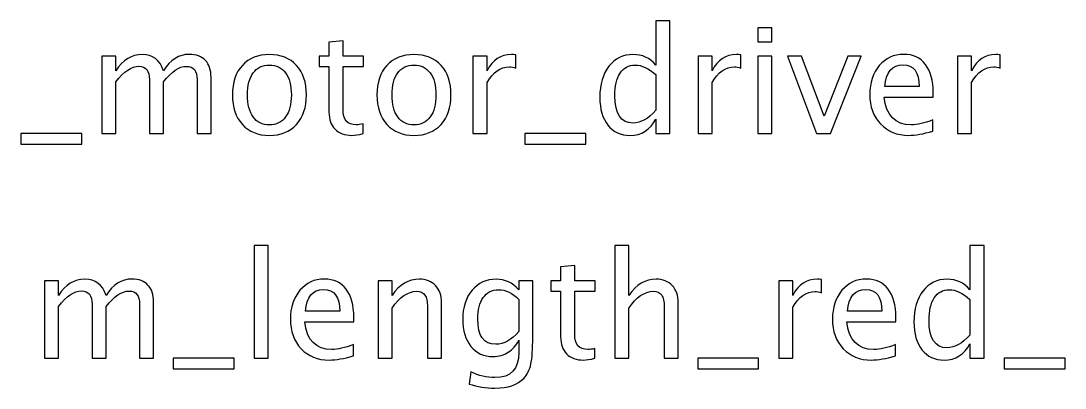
# Model space of a CAD drawing. Header units: centimetres. Extents: x -32.9 to 32.9, y -27.7 to 43.3.
# Drawn here: x 3.98 to 13.04, y 4.93 to 8.12 of the extents above; entities that cross this region are included whole.
import ezdxf

# ---------------------------------------------------------------- set-up
doc = ezdxf.new("R2010")
doc.units = ezdxf.units.CM
doc.header["$MEASUREMENT"] = 0
doc.layers.add('Layer 1', color=7, linetype='Continuous')

msp = doc.modelspace()

# ---------------------------------------------------------------- linework, layer by layer
at = {"layer": 'Layer 1'}
for points, knots in [([(9.48784, 7.13995), (9.48784, 7.13995), (9.48784, 7.26632), (9.48784, 7.26632), (9.48784, 7.26632), (9.4381, 7.17191), (9.36317, 7.12471), (9.26305, 7.12471), (9.26305, 7.12471), (9.18177, 7.12471), (9.11785, 7.15413), (9.07128, 7.21319), (9.07128, 7.21319), (9.02471, 7.27224), (9.00143, 7.35289), (9.00143, 7.45512), (9.00143, 7.45512), (9.00143, 7.56688), (9.02789, 7.65684), (9.08059, 7.725), (9.08059, 7.725), (9.13351, 7.79294), (9.20294, 7.82702), (9.28909, 7.82702), (9.28909, 7.82702), (9.36888, 7.82702), (9.43535, 7.79654), (9.48784, 7.73537), (9.48784, 7.73537), (9.48784, 7.73537), (9.48784, 8.11912), (9.48784, 8.11912), (9.48784, 8.11912), (9.48784, 8.11912), (9.60976, 8.11912), (9.60976, 8.11912), (9.60976, 8.11912), (9.60976, 8.11912), (9.60976, 7.13995), (9.60976, 7.13995), (9.60976, 7.13995), (9.60976, 7.13995), (9.48784, 7.13995), (9.48784, 7.13995)], [0, 0, 0, 0, 0.0833333, 0.0833333, 0.0833333, 0.0833333, 0.1666667, 0.1666667, 0.1666667, 0.1666667, 0.25, 0.25, 0.25, 0.25, 0.3333333, 0.3333333, 0.3333333, 0.3333333, 0.4166667, 0.4166667, 0.4166667, 0.4166667, 0.5, 0.5, 0.5, 0.5, 0.5833333, 0.5833333, 0.5833333, 0.5833333, 0.6666667, 0.6666667, 0.6666667, 0.6666667, 0.75, 0.75, 0.75, 0.75, 0.8333333, 0.8333333, 0.8333333, 0.8333333, 1, 1, 1, 1]), ([(10.37366, 7.93624), (10.37366, 7.93624), (10.37366, 8.05816), (10.37366, 8.05816), (10.37366, 8.05816), (10.37366, 8.05816), (10.49558, 8.05816), (10.49558, 8.05816), (10.49558, 8.05816), (10.49558, 8.05816), (10.49558, 7.93624), (10.49558, 7.93624), (10.49558, 7.93624), (10.49558, 7.93624), (10.37366, 7.93624), (10.37366, 7.93624)], [0, 0, 0, 0, 0.2, 0.2, 0.2, 0.2, 0.4, 0.4, 0.4, 0.4, 0.6, 0.6, 0.6, 0.6, 1, 1, 1, 1]), ([(6.94594, 7.14016), (6.90826, 7.12979), (6.87546, 7.12471), (6.84773, 7.12471), (6.84773, 7.12471), (6.7855, 7.12471), (6.73703, 7.14249), (6.70231, 7.17805), (6.70231, 7.17805), (6.66739, 7.21361), (6.65003, 7.26293), (6.65003, 7.32622), (6.65003, 7.32622), (6.65003, 7.32622), (6.65003, 7.72161), (6.65003, 7.72161), (6.65003, 7.72161), (6.65003, 7.72161), (6.56579, 7.72161), (6.56579, 7.72161), (6.56579, 7.72161), (6.56579, 7.72161), (6.56579, 7.81305), (6.56579, 7.81305), (6.56579, 7.81305), (6.56579, 7.81305), (6.65003, 7.81305), (6.65003, 7.81305), (6.65003, 7.81305), (6.65003, 7.81305), (6.65003, 7.93476), (6.65003, 7.93476), (6.65003, 7.93476), (6.65003, 7.93476), (6.77195, 7.9464), (6.77195, 7.9464), (6.77195, 7.9464), (6.77195, 7.9464), (6.77195, 7.81305), (6.77195, 7.81305), (6.77195, 7.81305), (6.77195, 7.81305), (6.94848, 7.81305), (6.94848, 7.81305), (6.94848, 7.81305), (6.94848, 7.81305), (6.94848, 7.72161), (6.94848, 7.72161), (6.94848, 7.72161), (6.94848, 7.72161), (6.77195, 7.72161), (6.77195, 7.72161), (6.77195, 7.72161), (6.77195, 7.72161), (6.77195, 7.34823), (6.77195, 7.34823), (6.77195, 7.34823), (6.77195, 7.26018), (6.81026, 7.21615), (6.88667, 7.21615), (6.88667, 7.21615), (6.90297, 7.21615), (6.92266, 7.2189), (6.94594, 7.22419), (6.94594, 7.22419), (6.94594, 7.22419), (6.94594, 7.14016), (6.94594, 7.14016)], [0, 0, 0, 0, 0.0555556, 0.0555556, 0.0555556, 0.0555556, 0.1111111, 0.1111111, 0.1111111, 0.1111111, 0.1666667, 0.1666667, 0.1666667, 0.1666667, 0.2222222, 0.2222222, 0.2222222, 0.2222222, 0.2777778, 0.2777778, 0.2777778, 0.2777778, 0.3333333, 0.3333333, 0.3333333, 0.3333333, 0.3888889, 0.3888889, 0.3888889, 0.3888889, 0.4444444, 0.4444444, 0.4444444, 0.4444444, 0.5, 0.5, 0.5, 0.5, 0.5555556, 0.5555556, 0.5555556, 0.5555556, 0.6111111, 0.6111111, 0.6111111, 0.6111111, 0.6666667, 0.6666667, 0.6666667, 0.6666667, 0.7222222, 0.7222222, 0.7222222, 0.7222222, 0.7777778, 0.7777778, 0.7777778, 0.7777778, 0.8333333, 0.8333333, 0.8333333, 0.8333333, 0.8888889, 0.8888889, 0.8888889, 0.8888889, 1, 1, 1, 1]), ([(4.67899, 7.13995), (4.67899, 7.13995), (4.67899, 7.81305), (4.67899, 7.81305), (4.67899, 7.81305), (4.67899, 7.81305), (4.80091, 7.81305), (4.80091, 7.81305), (4.80091, 7.81305), (4.80091, 7.81305), (4.80091, 7.68584), (4.80091, 7.68584), (4.80091, 7.68584), (4.86039, 7.78003), (4.93659, 7.82702), (5.02993, 7.82702), (5.02993, 7.82702), (5.11989, 7.82702), (5.18106, 7.78003), (5.21366, 7.68584), (5.21366, 7.68584), (5.27145, 7.78088), (5.3468, 7.82829), (5.4393, 7.82829), (5.4393, 7.82829), (5.49835, 7.82829), (5.54428, 7.81093), (5.57709, 7.77601), (5.57709, 7.77601), (5.6099, 7.74108), (5.62641, 7.69219), (5.62641, 7.62932), (5.62641, 7.62932), (5.62641, 7.62932), (5.62641, 7.13995), (5.62641, 7.13995), (5.62641, 7.13995), (5.62641, 7.13995), (5.50449, 7.13995), (5.50449, 7.13995), (5.50449, 7.13995), (5.50449, 7.13995), (5.50449, 7.60922), (5.50449, 7.60922), (5.50449, 7.60922), (5.50449, 7.68584), (5.47401, 7.72415), (5.41305, 7.72415), (5.41305, 7.72415), (5.34976, 7.72415), (5.2833, 7.67949), (5.21366, 7.58995), (5.21366, 7.58995), (5.21366, 7.58995), (5.21366, 7.13995), (5.21366, 7.13995), (5.21366, 7.13995), (5.21366, 7.13995), (5.09174, 7.13995), (5.09174, 7.13995), (5.09174, 7.13995), (5.09174, 7.13995), (5.09174, 7.60964), (5.09174, 7.60964), (5.09174, 7.60964), (5.09174, 7.6869), (5.06084, 7.72542), (4.99882, 7.72542), (4.99882, 7.72542), (4.93722, 7.72542), (4.87118, 7.68055), (4.80091, 7.59059), (4.80091, 7.59059), (4.80091, 7.59059), (4.80091, 7.13995), (4.80091, 7.13995), (4.80091, 7.13995), (4.80091, 7.13995), (4.67899, 7.13995), (4.67899, 7.13995)], [0, 0, 0, 0, 0.047619, 0.047619, 0.047619, 0.047619, 0.0952381, 0.0952381, 0.0952381, 0.0952381, 0.1428571, 0.1428571, 0.1428571, 0.1428571, 0.1904762, 0.1904762, 0.1904762, 0.1904762, 0.2380952, 0.2380952, 0.2380952, 0.2380952, 0.2857143, 0.2857143, 0.2857143, 0.2857143, 0.3333333, 0.3333333, 0.3333333, 0.3333333, 0.3809524, 0.3809524, 0.3809524, 0.3809524, 0.4285714, 0.4285714, 0.4285714, 0.4285714, 0.4761905, 0.4761905, 0.4761905, 0.4761905, 0.5238095, 0.5238095, 0.5238095, 0.5238095, 0.5714286, 0.5714286, 0.5714286, 0.5714286, 0.6190476, 0.6190476, 0.6190476, 0.6190476, 0.6666667, 0.6666667, 0.6666667, 0.6666667, 0.7142857, 0.7142857, 0.7142857, 0.7142857, 0.7619048, 0.7619048, 0.7619048, 0.7619048, 0.8095238, 0.8095238, 0.8095238, 0.8095238, 0.8571429, 0.8571429, 0.8571429, 0.8571429, 0.9047619, 0.9047619, 0.9047619, 0.9047619, 1, 1, 1, 1]), ([(6.13272, 7.12471), (6.03387, 7.12471), (5.95556, 7.15625), (5.89798, 7.21933), (5.89798, 7.21933), (5.8402, 7.2824), (5.81141, 7.36813), (5.81141, 7.47629), (5.81141, 7.47629), (5.81141, 7.58424), (5.8402, 7.66975), (5.89798, 7.73262), (5.89798, 7.73262), (5.95556, 7.79548), (6.03387, 7.82702), (6.13272, 7.82702), (6.13272, 7.82702), (6.23157, 7.82702), (6.30989, 7.79548), (6.36746, 7.73262), (6.36746, 7.73262), (6.42524, 7.66975), (6.45403, 7.58424), (6.45403, 7.47629), (6.45403, 7.47629), (6.45403, 7.36813), (6.42524, 7.2824), (6.36746, 7.21933), (6.36746, 7.21933), (6.30989, 7.15625), (6.23157, 7.12471), (6.13272, 7.12471)], [0, 0, 0, 0, 0.1111111, 0.1111111, 0.1111111, 0.1111111, 0.2222222, 0.2222222, 0.2222222, 0.2222222, 0.3333333, 0.3333333, 0.3333333, 0.3333333, 0.4444444, 0.4444444, 0.4444444, 0.4444444, 0.5555556, 0.5555556, 0.5555556, 0.5555556, 0.6666667, 0.6666667, 0.6666667, 0.6666667, 0.7777778, 0.7777778, 0.7777778, 0.7777778, 1, 1, 1, 1]), ([(7.3879, 7.12471), (7.28905, 7.12471), (7.21074, 7.15625), (7.15316, 7.21933), (7.15316, 7.21933), (7.09538, 7.2824), (7.06659, 7.36813), (7.06659, 7.47629), (7.06659, 7.47629), (7.06659, 7.58424), (7.09538, 7.66975), (7.15316, 7.73262), (7.15316, 7.73262), (7.21074, 7.79548), (7.28905, 7.82702), (7.3879, 7.82702), (7.3879, 7.82702), (7.48675, 7.82702), (7.56507, 7.79548), (7.62264, 7.73262), (7.62264, 7.73262), (7.68042, 7.66975), (7.70921, 7.58424), (7.70921, 7.47629), (7.70921, 7.47629), (7.70921, 7.36813), (7.68042, 7.2824), (7.62264, 7.21933), (7.62264, 7.21933), (7.56507, 7.15625), (7.48675, 7.12471), (7.3879, 7.12471)], [0, 0, 0, 0, 0.1111111, 0.1111111, 0.1111111, 0.1111111, 0.2222222, 0.2222222, 0.2222222, 0.2222222, 0.3333333, 0.3333333, 0.3333333, 0.3333333, 0.4444444, 0.4444444, 0.4444444, 0.4444444, 0.5555556, 0.5555556, 0.5555556, 0.5555556, 0.6666667, 0.6666667, 0.6666667, 0.6666667, 0.7777778, 0.7777778, 0.7777778, 0.7777778, 1, 1, 1, 1]), ([(7.90013, 7.13995), (7.90013, 7.13995), (7.90013, 7.81305), (7.90013, 7.81305), (7.90013, 7.81305), (7.90013, 7.81305), (8.02205, 7.81305), (8.02205, 7.81305), (8.02205, 7.81305), (8.02205, 7.81305), (8.02205, 7.68584), (8.02205, 7.68584), (8.02205, 7.68584), (8.07052, 7.78003), (8.1408, 7.82702), (8.23308, 7.82702), (8.23308, 7.82702), (8.24557, 7.82702), (8.25869, 7.82596), (8.27224, 7.82385), (8.27224, 7.82385), (8.27224, 7.82385), (8.27224, 7.70976), (8.27224, 7.70976), (8.27224, 7.70976), (8.25107, 7.71674), (8.23245, 7.72034), (8.21636, 7.72034), (8.21636, 7.72034), (8.13889, 7.72034), (8.07412, 7.67462), (8.02205, 7.58297), (8.02205, 7.58297), (8.02205, 7.58297), (8.02205, 7.13995), (8.02205, 7.13995), (8.02205, 7.13995), (8.02205, 7.13995), (7.90013, 7.13995), (7.90013, 7.13995)], [0, 0, 0, 0, 0.0909091, 0.0909091, 0.0909091, 0.0909091, 0.1818182, 0.1818182, 0.1818182, 0.1818182, 0.2727273, 0.2727273, 0.2727273, 0.2727273, 0.3636364, 0.3636364, 0.3636364, 0.3636364, 0.4545455, 0.4545455, 0.4545455, 0.4545455, 0.5454545, 0.5454545, 0.5454545, 0.5454545, 0.6363636, 0.6363636, 0.6363636, 0.6363636, 0.7272727, 0.7272727, 0.7272727, 0.7272727, 0.8181818, 0.8181818, 0.8181818, 0.8181818, 1, 1, 1, 1]), ([(9.85402, 7.13995), (9.85402, 7.13995), (9.85402, 7.81305), (9.85402, 7.81305), (9.85402, 7.81305), (9.85402, 7.81305), (9.97594, 7.81305), (9.97594, 7.81305), (9.97594, 7.81305), (9.97594, 7.81305), (9.97594, 7.68584), (9.97594, 7.68584), (9.97594, 7.68584), (10.02441, 7.78003), (10.09469, 7.82702), (10.18697, 7.82702), (10.18697, 7.82702), (10.19946, 7.82702), (10.21258, 7.82596), (10.22613, 7.82385), (10.22613, 7.82385), (10.22613, 7.82385), (10.22613, 7.70976), (10.22613, 7.70976), (10.22613, 7.70976), (10.20496, 7.71674), (10.18634, 7.72034), (10.17025, 7.72034), (10.17025, 7.72034), (10.09278, 7.72034), (10.02801, 7.67462), (9.97594, 7.58297), (9.97594, 7.58297), (9.97594, 7.58297), (9.97594, 7.13995), (9.97594, 7.13995), (9.97594, 7.13995), (9.97594, 7.13995), (9.85402, 7.13995), (9.85402, 7.13995)], [0, 0, 0, 0, 0.0909091, 0.0909091, 0.0909091, 0.0909091, 0.1818182, 0.1818182, 0.1818182, 0.1818182, 0.2727273, 0.2727273, 0.2727273, 0.2727273, 0.3636364, 0.3636364, 0.3636364, 0.3636364, 0.4545455, 0.4545455, 0.4545455, 0.4545455, 0.5454545, 0.5454545, 0.5454545, 0.5454545, 0.6363636, 0.6363636, 0.6363636, 0.6363636, 0.7272727, 0.7272727, 0.7272727, 0.7272727, 0.8181818, 0.8181818, 0.8181818, 0.8181818, 1, 1, 1, 1]), ([(10.37366, 7.13995), (10.37366, 7.13995), (10.37366, 7.81305), (10.37366, 7.81305), (10.37366, 7.81305), (10.37366, 7.81305), (10.49558, 7.81305), (10.49558, 7.81305), (10.49558, 7.81305), (10.49558, 7.81305), (10.49558, 7.13995), (10.49558, 7.13995), (10.49558, 7.13995), (10.49558, 7.13995), (10.37366, 7.13995), (10.37366, 7.13995)], [0, 0, 0, 0, 0.2, 0.2, 0.2, 0.2, 0.4, 0.4, 0.4, 0.4, 0.6, 0.6, 0.6, 0.6, 1, 1, 1, 1]), ([(10.88081, 7.13995), (10.88081, 7.13995), (10.6302, 7.81305), (10.6302, 7.81305), (10.6302, 7.81305), (10.6302, 7.81305), (10.75212, 7.81305), (10.75212, 7.81305), (10.75212, 7.81305), (10.75212, 7.81305), (10.94749, 7.29002), (10.94749, 7.29002), (10.94749, 7.29002), (10.94749, 7.29002), (11.15429, 7.81305), (11.15429, 7.81305), (11.15429, 7.81305), (11.15429, 7.81305), (11.26901, 7.81305), (11.26901, 7.81305), (11.26901, 7.81305), (11.26901, 7.81305), (11.00295, 7.13995), (11.00295, 7.13995), (11.00295, 7.13995), (11.00295, 7.13995), (10.88081, 7.13995), (10.88081, 7.13995)], [0, 0, 0, 0, 0.125, 0.125, 0.125, 0.125, 0.25, 0.25, 0.25, 0.25, 0.375, 0.375, 0.375, 0.375, 0.5, 0.5, 0.5, 0.5, 0.625, 0.625, 0.625, 0.625, 0.75, 0.75, 0.75, 0.75, 1, 1, 1, 1]), ([(11.89195, 7.16154), (11.81004, 7.13699), (11.73997, 7.12471), (11.68155, 7.12471), (11.68155, 7.12471), (11.58186, 7.12471), (11.50079, 7.15773), (11.43835, 7.22356), (11.43835, 7.22356), (11.37591, 7.28939), (11.34458, 7.37469), (11.34458, 7.47968), (11.34458, 7.47968), (11.34458, 7.58149), (11.3721, 7.6651), (11.42734, 7.7305), (11.42734, 7.7305), (11.48259, 7.79569), (11.55328, 7.82829), (11.63943, 7.82829), (11.63943, 7.82829), (11.72092, 7.82829), (11.784, 7.79929), (11.82845, 7.7413), (11.82845, 7.7413), (11.8729, 7.6833), (11.89513, 7.60117), (11.89513, 7.4947), (11.89513, 7.4947), (11.89513, 7.4947), (11.89449, 7.45745), (11.89449, 7.45745), (11.89449, 7.45745), (11.89449, 7.45745), (11.46904, 7.45745), (11.46904, 7.45745), (11.46904, 7.45745), (11.48682, 7.29658), (11.56535, 7.21615), (11.70441, 7.21615), (11.70441, 7.21615), (11.75543, 7.21615), (11.81787, 7.23054), (11.89195, 7.25933), (11.89195, 7.25933), (11.89195, 7.25933), (11.89195, 7.16154), (11.89195, 7.16154)], [0, 0, 0, 0, 0.0769231, 0.0769231, 0.0769231, 0.0769231, 0.1538462, 0.1538462, 0.1538462, 0.1538462, 0.2307692, 0.2307692, 0.2307692, 0.2307692, 0.3076923, 0.3076923, 0.3076923, 0.3076923, 0.3846154, 0.3846154, 0.3846154, 0.3846154, 0.4615385, 0.4615385, 0.4615385, 0.4615385, 0.5384615, 0.5384615, 0.5384615, 0.5384615, 0.6153846, 0.6153846, 0.6153846, 0.6153846, 0.6923077, 0.6923077, 0.6923077, 0.6923077, 0.7692308, 0.7692308, 0.7692308, 0.7692308, 0.8461538, 0.8461538, 0.8461538, 0.8461538, 1, 1, 1, 1]), ([(12.10552, 7.13995), (12.10552, 7.13995), (12.10552, 7.81305), (12.10552, 7.81305), (12.10552, 7.81305), (12.10552, 7.81305), (12.22744, 7.81305), (12.22744, 7.81305), (12.22744, 7.81305), (12.22744, 7.81305), (12.22744, 7.68584), (12.22744, 7.68584), (12.22744, 7.68584), (12.27591, 7.78003), (12.34619, 7.82702), (12.43847, 7.82702), (12.43847, 7.82702), (12.45096, 7.82702), (12.46408, 7.82596), (12.47763, 7.82385), (12.47763, 7.82385), (12.47763, 7.82385), (12.47763, 7.70976), (12.47763, 7.70976), (12.47763, 7.70976), (12.45646, 7.71674), (12.43784, 7.72034), (12.42175, 7.72034), (12.42175, 7.72034), (12.34428, 7.72034), (12.27951, 7.67462), (12.22744, 7.58297), (12.22744, 7.58297), (12.22744, 7.58297), (12.22744, 7.13995), (12.22744, 7.13995), (12.22744, 7.13995), (12.22744, 7.13995), (12.10552, 7.13995), (12.10552, 7.13995)], [0, 0, 0, 0, 0.0909091, 0.0909091, 0.0909091, 0.0909091, 0.1818182, 0.1818182, 0.1818182, 0.1818182, 0.2727273, 0.2727273, 0.2727273, 0.2727273, 0.3636364, 0.3636364, 0.3636364, 0.3636364, 0.4545455, 0.4545455, 0.4545455, 0.4545455, 0.5454545, 0.5454545, 0.5454545, 0.5454545, 0.6363636, 0.6363636, 0.6363636, 0.6363636, 0.7272727, 0.7272727, 0.7272727, 0.7272727, 0.8181818, 0.8181818, 0.8181818, 0.8181818, 1, 1, 1, 1]), ([(6.13251, 7.21615), (6.19283, 7.21615), (6.23982, 7.2388), (6.27327, 7.28431), (6.27327, 7.28431), (6.3065, 7.3296), (6.32322, 7.39374), (6.32322, 7.47629), (6.32322, 7.47629), (6.32322, 7.55863), (6.3065, 7.62255), (6.27327, 7.66785), (6.27327, 7.66785), (6.23982, 7.71293), (6.19283, 7.73558), (6.13251, 7.73558), (6.13251, 7.73558), (6.07197, 7.73558), (6.02498, 7.71293), (5.99196, 7.66785), (5.99196, 7.66785), (5.95873, 7.62255), (5.94222, 7.55863), (5.94222, 7.47629), (5.94222, 7.47629), (5.94222, 7.39374), (5.95873, 7.3296), (5.99196, 7.28431), (5.99196, 7.28431), (6.02498, 7.2388), (6.07197, 7.21615), (6.13251, 7.21615)], [0, 0, 0, 0, 0.1111111, 0.1111111, 0.1111111, 0.1111111, 0.2222222, 0.2222222, 0.2222222, 0.2222222, 0.3333333, 0.3333333, 0.3333333, 0.3333333, 0.4444444, 0.4444444, 0.4444444, 0.4444444, 0.5555556, 0.5555556, 0.5555556, 0.5555556, 0.6666667, 0.6666667, 0.6666667, 0.6666667, 0.7777778, 0.7777778, 0.7777778, 0.7777778, 1, 1, 1, 1]), ([(7.38769, 7.21615), (7.44801, 7.21615), (7.495, 7.2388), (7.52845, 7.28431), (7.52845, 7.28431), (7.56168, 7.3296), (7.5784, 7.39374), (7.5784, 7.47629), (7.5784, 7.47629), (7.5784, 7.55863), (7.56168, 7.62255), (7.52845, 7.66785), (7.52845, 7.66785), (7.495, 7.71293), (7.44801, 7.73558), (7.38769, 7.73558), (7.38769, 7.73558), (7.32715, 7.73558), (7.28016, 7.71293), (7.24714, 7.66785), (7.24714, 7.66785), (7.21391, 7.62255), (7.1974, 7.55863), (7.1974, 7.47629), (7.1974, 7.47629), (7.1974, 7.39374), (7.21391, 7.3296), (7.24714, 7.28431), (7.24714, 7.28431), (7.28016, 7.2388), (7.32715, 7.21615), (7.38769, 7.21615)], [0, 0, 0, 0, 0.1111111, 0.1111111, 0.1111111, 0.1111111, 0.2222222, 0.2222222, 0.2222222, 0.2222222, 0.3333333, 0.3333333, 0.3333333, 0.3333333, 0.4444444, 0.4444444, 0.4444444, 0.4444444, 0.5555556, 0.5555556, 0.5555556, 0.5555556, 0.6666667, 0.6666667, 0.6666667, 0.6666667, 0.7777778, 0.7777778, 0.7777778, 0.7777778, 1, 1, 1, 1]), ([(9.48784, 7.65197), (9.42455, 7.70764), (9.36465, 7.73558), (9.30792, 7.73558), (9.30792, 7.73558), (9.25204, 7.73558), (9.20886, 7.7123), (9.17817, 7.66552), (9.17817, 7.66552), (9.14748, 7.61895), (9.13224, 7.55291), (9.13224, 7.4674), (9.13224, 7.4674), (9.13224, 7.31013), (9.18431, 7.23139), (9.28866, 7.23139), (9.28866, 7.23139), (9.3564, 7.23139), (9.42286, 7.26843), (9.48784, 7.3423), (9.48784, 7.3423), (9.48784, 7.3423), (9.48784, 7.65197), (9.48784, 7.65197)], [0, 0, 0, 0, 0.1428571, 0.1428571, 0.1428571, 0.1428571, 0.2857143, 0.2857143, 0.2857143, 0.2857143, 0.4285714, 0.4285714, 0.4285714, 0.4285714, 0.5714286, 0.5714286, 0.5714286, 0.5714286, 0.7142857, 0.7142857, 0.7142857, 0.7142857, 1, 1, 1, 1]), ([(11.47539, 7.54889), (11.47539, 7.54889), (11.77257, 7.54889), (11.77257, 7.54889), (11.77257, 7.54889), (11.77257, 7.6742), (11.72579, 7.73685), (11.63245, 7.73685), (11.63245, 7.73685), (11.53847, 7.73685), (11.48619, 7.6742), (11.47539, 7.54889)], [0, 0, 0, 0, 0.25, 0.25, 0.25, 0.25, 0.5, 0.5, 0.5, 0.5, 1, 1, 1, 1]), ([(3.97541, 7.04851), (3.97541, 7.04851), (3.97541, 7.13995), (3.97541, 7.13995), (3.97541, 7.13995), (3.97541, 7.13995), (4.50373, 7.13995), (4.50373, 7.13995), (4.50373, 7.13995), (4.50373, 7.13995), (4.50373, 7.04851), (4.50373, 7.04851), (4.50373, 7.04851), (4.50373, 7.04851), (3.97541, 7.04851), (3.97541, 7.04851)], [0, 0, 0, 0, 0.2, 0.2, 0.2, 0.2, 0.4, 0.4, 0.4, 0.4, 0.6, 0.6, 0.6, 0.6, 1, 1, 1, 1]), ([(8.35119, 7.04851), (8.35119, 7.04851), (8.35119, 7.13995), (8.35119, 7.13995), (8.35119, 7.13995), (8.35119, 7.13995), (8.87951, 7.13995), (8.87951, 7.13995), (8.87951, 7.13995), (8.87951, 7.13995), (8.87951, 7.04851), (8.87951, 7.04851), (8.87951, 7.04851), (8.87951, 7.04851), (8.35119, 7.04851), (8.35119, 7.04851)], [0, 0, 0, 0, 0.2, 0.2, 0.2, 0.2, 0.4, 0.4, 0.4, 0.4, 0.6, 0.6, 0.6, 0.6, 1, 1, 1, 1]), ([(6.00128, 5.18838), (6.00128, 5.18838), (6.00128, 6.16755), (6.00128, 6.16755), (6.00128, 6.16755), (6.00128, 6.16755), (6.1232, 6.16755), (6.1232, 6.16755), (6.1232, 6.16755), (6.1232, 6.16755), (6.1232, 5.18838), (6.1232, 5.18838), (6.1232, 5.18838), (6.1232, 5.18838), (6.00128, 5.18838), (6.00128, 5.18838)], [0, 0, 0, 0, 0.2, 0.2, 0.2, 0.2, 0.4, 0.4, 0.4, 0.4, 0.6, 0.6, 0.6, 0.6, 1, 1, 1, 1]), ([(9.13099, 5.18838), (9.13099, 5.18838), (9.13099, 6.16755), (9.13099, 6.16755), (9.13099, 6.16755), (9.13099, 6.16755), (9.25291, 6.16755), (9.25291, 6.16755), (9.25291, 6.16755), (9.25291, 6.16755), (9.25291, 5.73427), (9.25291, 5.73427), (9.25291, 5.73427), (9.31747, 5.82846), (9.39663, 5.87545), (9.49019, 5.87545), (9.49019, 5.87545), (9.54903, 5.87545), (9.59581, 5.85704), (9.63031, 5.81999), (9.63031, 5.81999), (9.66481, 5.78316), (9.68217, 5.73342), (9.68217, 5.67119), (9.68217, 5.67119), (9.68217, 5.67119), (9.68217, 5.18838), (9.68217, 5.18838), (9.68217, 5.18838), (9.68217, 5.18838), (9.56025, 5.18838), (9.56025, 5.18838), (9.56025, 5.18838), (9.56025, 5.18838), (9.56025, 5.6314), (9.56025, 5.6314), (9.56025, 5.6314), (9.56025, 5.68135), (9.55284, 5.71691), (9.53824, 5.73808), (9.53824, 5.73808), (9.52342, 5.75946), (9.49908, 5.77004), (9.465, 5.77004), (9.465, 5.77004), (9.39007, 5.77004), (9.31937, 5.72115), (9.25291, 5.62336), (9.25291, 5.62336), (9.25291, 5.62336), (9.25291, 5.18838), (9.25291, 5.18838), (9.25291, 5.18838), (9.25291, 5.18838), (9.13099, 5.18838), (9.13099, 5.18838)], [0, 0, 0, 0, 0.0666667, 0.0666667, 0.0666667, 0.0666667, 0.1333333, 0.1333333, 0.1333333, 0.1333333, 0.2, 0.2, 0.2, 0.2, 0.2666667, 0.2666667, 0.2666667, 0.2666667, 0.3333333, 0.3333333, 0.3333333, 0.3333333, 0.4, 0.4, 0.4, 0.4, 0.4666667, 0.4666667, 0.4666667, 0.4666667, 0.5333333, 0.5333333, 0.5333333, 0.5333333, 0.6, 0.6, 0.6, 0.6, 0.6666667, 0.6666667, 0.6666667, 0.6666667, 0.7333333, 0.7333333, 0.7333333, 0.7333333, 0.8, 0.8, 0.8, 0.8, 0.8666667, 0.8666667, 0.8666667, 0.8666667, 1, 1, 1, 1]), ([(12.21455, 5.18838), (12.21455, 5.18838), (12.21455, 5.31475), (12.21455, 5.31475), (12.21455, 5.31475), (12.16481, 5.22034), (12.08988, 5.17314), (11.98976, 5.17314), (11.98976, 5.17314), (11.90848, 5.17314), (11.84456, 5.20256), (11.79799, 5.26162), (11.79799, 5.26162), (11.75142, 5.32067), (11.72814, 5.40132), (11.72814, 5.50355), (11.72814, 5.50355), (11.72814, 5.61531), (11.7546, 5.70527), (11.8073, 5.77343), (11.8073, 5.77343), (11.86022, 5.84137), (11.92965, 5.87545), (12.0158, 5.87545), (12.0158, 5.87545), (12.09559, 5.87545), (12.16206, 5.84497), (12.21455, 5.7838), (12.21455, 5.7838), (12.21455, 5.7838), (12.21455, 6.16755), (12.21455, 6.16755), (12.21455, 6.16755), (12.21455, 6.16755), (12.33647, 6.16755), (12.33647, 6.16755), (12.33647, 6.16755), (12.33647, 6.16755), (12.33647, 5.18838), (12.33647, 5.18838), (12.33647, 5.18838), (12.33647, 5.18838), (12.21455, 5.18838), (12.21455, 5.18838)], [0, 0, 0, 0, 0.0833333, 0.0833333, 0.0833333, 0.0833333, 0.1666667, 0.1666667, 0.1666667, 0.1666667, 0.25, 0.25, 0.25, 0.25, 0.3333333, 0.3333333, 0.3333333, 0.3333333, 0.4166667, 0.4166667, 0.4166667, 0.4166667, 0.5, 0.5, 0.5, 0.5, 0.5833333, 0.5833333, 0.5833333, 0.5833333, 0.6666667, 0.6666667, 0.6666667, 0.6666667, 0.75, 0.75, 0.75, 0.75, 0.8333333, 0.8333333, 0.8333333, 0.8333333, 1, 1, 1, 1]), ([(8.957, 5.18859), (8.91932, 5.17822), (8.88652, 5.17314), (8.85879, 5.17314), (8.85879, 5.17314), (8.79656, 5.17314), (8.74809, 5.19092), (8.71337, 5.22648), (8.71337, 5.22648), (8.67845, 5.26204), (8.66109, 5.31136), (8.66109, 5.37465), (8.66109, 5.37465), (8.66109, 5.37465), (8.66109, 5.77004), (8.66109, 5.77004), (8.66109, 5.77004), (8.66109, 5.77004), (8.57685, 5.77004), (8.57685, 5.77004), (8.57685, 5.77004), (8.57685, 5.77004), (8.57685, 5.86148), (8.57685, 5.86148), (8.57685, 5.86148), (8.57685, 5.86148), (8.66109, 5.86148), (8.66109, 5.86148), (8.66109, 5.86148), (8.66109, 5.86148), (8.66109, 5.98319), (8.66109, 5.98319), (8.66109, 5.98319), (8.66109, 5.98319), (8.78301, 5.99483), (8.78301, 5.99483), (8.78301, 5.99483), (8.78301, 5.99483), (8.78301, 5.86148), (8.78301, 5.86148), (8.78301, 5.86148), (8.78301, 5.86148), (8.95954, 5.86148), (8.95954, 5.86148), (8.95954, 5.86148), (8.95954, 5.86148), (8.95954, 5.77004), (8.95954, 5.77004), (8.95954, 5.77004), (8.95954, 5.77004), (8.78301, 5.77004), (8.78301, 5.77004), (8.78301, 5.77004), (8.78301, 5.77004), (8.78301, 5.39666), (8.78301, 5.39666), (8.78301, 5.39666), (8.78301, 5.30861), (8.82132, 5.26458), (8.89773, 5.26458), (8.89773, 5.26458), (8.91403, 5.26458), (8.93372, 5.26733), (8.957, 5.27262), (8.957, 5.27262), (8.957, 5.27262), (8.957, 5.18859), (8.957, 5.18859)], [0, 0, 0, 0, 0.0555556, 0.0555556, 0.0555556, 0.0555556, 0.1111111, 0.1111111, 0.1111111, 0.1111111, 0.1666667, 0.1666667, 0.1666667, 0.1666667, 0.2222222, 0.2222222, 0.2222222, 0.2222222, 0.2777778, 0.2777778, 0.2777778, 0.2777778, 0.3333333, 0.3333333, 0.3333333, 0.3333333, 0.3888889, 0.3888889, 0.3888889, 0.3888889, 0.4444444, 0.4444444, 0.4444444, 0.4444444, 0.5, 0.5, 0.5, 0.5, 0.5555556, 0.5555556, 0.5555556, 0.5555556, 0.6111111, 0.6111111, 0.6111111, 0.6111111, 0.6666667, 0.6666667, 0.6666667, 0.6666667, 0.7222222, 0.7222222, 0.7222222, 0.7222222, 0.7777778, 0.7777778, 0.7777778, 0.7777778, 0.8333333, 0.8333333, 0.8333333, 0.8333333, 0.8888889, 0.8888889, 0.8888889, 0.8888889, 1, 1, 1, 1]), ([(4.18052, 5.18838), (4.18052, 5.18838), (4.18052, 5.86148), (4.18052, 5.86148), (4.18052, 5.86148), (4.18052, 5.86148), (4.30244, 5.86148), (4.30244, 5.86148), (4.30244, 5.86148), (4.30244, 5.86148), (4.30244, 5.73427), (4.30244, 5.73427), (4.30244, 5.73427), (4.36192, 5.82846), (4.43812, 5.87545), (4.53146, 5.87545), (4.53146, 5.87545), (4.62142, 5.87545), (4.68259, 5.82846), (4.71519, 5.73427), (4.71519, 5.73427), (4.77298, 5.82931), (4.84833, 5.87672), (4.94083, 5.87672), (4.94083, 5.87672), (4.99988, 5.87672), (5.04581, 5.85936), (5.07862, 5.82444), (5.07862, 5.82444), (5.11143, 5.78951), (5.12794, 5.74062), (5.12794, 5.67775), (5.12794, 5.67775), (5.12794, 5.67775), (5.12794, 5.18838), (5.12794, 5.18838), (5.12794, 5.18838), (5.12794, 5.18838), (5.00602, 5.18838), (5.00602, 5.18838), (5.00602, 5.18838), (5.00602, 5.18838), (5.00602, 5.65765), (5.00602, 5.65765), (5.00602, 5.65765), (5.00602, 5.73427), (4.97554, 5.77258), (4.91458, 5.77258), (4.91458, 5.77258), (4.85129, 5.77258), (4.78483, 5.72792), (4.71519, 5.63838), (4.71519, 5.63838), (4.71519, 5.63838), (4.71519, 5.18838), (4.71519, 5.18838), (4.71519, 5.18838), (4.71519, 5.18838), (4.59327, 5.18838), (4.59327, 5.18838), (4.59327, 5.18838), (4.59327, 5.18838), (4.59327, 5.65807), (4.59327, 5.65807), (4.59327, 5.65807), (4.59327, 5.73533), (4.56237, 5.77385), (4.50035, 5.77385), (4.50035, 5.77385), (4.43875, 5.77385), (4.37271, 5.72898), (4.30244, 5.63902), (4.30244, 5.63902), (4.30244, 5.63902), (4.30244, 5.18838), (4.30244, 5.18838), (4.30244, 5.18838), (4.30244, 5.18838), (4.18052, 5.18838), (4.18052, 5.18838)], [0, 0, 0, 0, 0.047619, 0.047619, 0.047619, 0.047619, 0.0952381, 0.0952381, 0.0952381, 0.0952381, 0.1428571, 0.1428571, 0.1428571, 0.1428571, 0.1904762, 0.1904762, 0.1904762, 0.1904762, 0.2380952, 0.2380952, 0.2380952, 0.2380952, 0.2857143, 0.2857143, 0.2857143, 0.2857143, 0.3333333, 0.3333333, 0.3333333, 0.3333333, 0.3809524, 0.3809524, 0.3809524, 0.3809524, 0.4285714, 0.4285714, 0.4285714, 0.4285714, 0.4761905, 0.4761905, 0.4761905, 0.4761905, 0.5238095, 0.5238095, 0.5238095, 0.5238095, 0.5714286, 0.5714286, 0.5714286, 0.5714286, 0.6190476, 0.6190476, 0.6190476, 0.6190476, 0.6666667, 0.6666667, 0.6666667, 0.6666667, 0.7142857, 0.7142857, 0.7142857, 0.7142857, 0.7619048, 0.7619048, 0.7619048, 0.7619048, 0.8095238, 0.8095238, 0.8095238, 0.8095238, 0.8571429, 0.8571429, 0.8571429, 0.8571429, 0.9047619, 0.9047619, 0.9047619, 0.9047619, 1, 1, 1, 1]), ([(6.86234, 5.20997), (6.78043, 5.18542), (6.71036, 5.17314), (6.65194, 5.17314), (6.65194, 5.17314), (6.55225, 5.17314), (6.47118, 5.20616), (6.40874, 5.27199), (6.40874, 5.27199), (6.3463, 5.33782), (6.31497, 5.42312), (6.31497, 5.52811), (6.31497, 5.52811), (6.31497, 5.62992), (6.34249, 5.71353), (6.39773, 5.77893), (6.39773, 5.77893), (6.45298, 5.84412), (6.52367, 5.87672), (6.60982, 5.87672), (6.60982, 5.87672), (6.69131, 5.87672), (6.75439, 5.84772), (6.79884, 5.78973), (6.79884, 5.78973), (6.84329, 5.73173), (6.86552, 5.6496), (6.86552, 5.54313), (6.86552, 5.54313), (6.86552, 5.54313), (6.86488, 5.50588), (6.86488, 5.50588), (6.86488, 5.50588), (6.86488, 5.50588), (6.43943, 5.50588), (6.43943, 5.50588), (6.43943, 5.50588), (6.45721, 5.34501), (6.53574, 5.26458), (6.6748, 5.26458), (6.6748, 5.26458), (6.72582, 5.26458), (6.78826, 5.27897), (6.86234, 5.30776), (6.86234, 5.30776), (6.86234, 5.30776), (6.86234, 5.20997), (6.86234, 5.20997)], [0, 0, 0, 0, 0.0769231, 0.0769231, 0.0769231, 0.0769231, 0.1538462, 0.1538462, 0.1538462, 0.1538462, 0.2307692, 0.2307692, 0.2307692, 0.2307692, 0.3076923, 0.3076923, 0.3076923, 0.3076923, 0.3846154, 0.3846154, 0.3846154, 0.3846154, 0.4615385, 0.4615385, 0.4615385, 0.4615385, 0.5384615, 0.5384615, 0.5384615, 0.5384615, 0.6153846, 0.6153846, 0.6153846, 0.6153846, 0.6923077, 0.6923077, 0.6923077, 0.6923077, 0.7692308, 0.7692308, 0.7692308, 0.7692308, 0.8461538, 0.8461538, 0.8461538, 0.8461538, 1, 1, 1, 1]), ([(7.07591, 5.18838), (7.07591, 5.18838), (7.07591, 5.86148), (7.07591, 5.86148), (7.07591, 5.86148), (7.07591, 5.86148), (7.19783, 5.86148), (7.19783, 5.86148), (7.19783, 5.86148), (7.19783, 5.86148), (7.19783, 5.73427), (7.19783, 5.73427), (7.19783, 5.73427), (7.26239, 5.82846), (7.34155, 5.87545), (7.43511, 5.87545), (7.43511, 5.87545), (7.49395, 5.87545), (7.54073, 5.85704), (7.57523, 5.81999), (7.57523, 5.81999), (7.60973, 5.78316), (7.62709, 5.73342), (7.62709, 5.67119), (7.62709, 5.67119), (7.62709, 5.67119), (7.62709, 5.18838), (7.62709, 5.18838), (7.62709, 5.18838), (7.62709, 5.18838), (7.50517, 5.18838), (7.50517, 5.18838), (7.50517, 5.18838), (7.50517, 5.18838), (7.50517, 5.6314), (7.50517, 5.6314), (7.50517, 5.6314), (7.50517, 5.68135), (7.49776, 5.71691), (7.48316, 5.73808), (7.48316, 5.73808), (7.46834, 5.75946), (7.444, 5.77004), (7.40992, 5.77004), (7.40992, 5.77004), (7.33499, 5.77004), (7.26429, 5.72115), (7.19783, 5.62336), (7.19783, 5.62336), (7.19783, 5.62336), (7.19783, 5.18838), (7.19783, 5.18838), (7.19783, 5.18838), (7.19783, 5.18838), (7.07591, 5.18838), (7.07591, 5.18838)], [0, 0, 0, 0, 0.0666667, 0.0666667, 0.0666667, 0.0666667, 0.1333333, 0.1333333, 0.1333333, 0.1333333, 0.2, 0.2, 0.2, 0.2, 0.2666667, 0.2666667, 0.2666667, 0.2666667, 0.3333333, 0.3333333, 0.3333333, 0.3333333, 0.4, 0.4, 0.4, 0.4, 0.4666667, 0.4666667, 0.4666667, 0.4666667, 0.5333333, 0.5333333, 0.5333333, 0.5333333, 0.6, 0.6, 0.6, 0.6, 0.6666667, 0.6666667, 0.6666667, 0.6666667, 0.7333333, 0.7333333, 0.7333333, 0.7333333, 0.8, 0.8, 0.8, 0.8, 0.8666667, 0.8666667, 0.8666667, 0.8666667, 1, 1, 1, 1]), ([(7.8667, 4.96486), (7.8667, 4.96486), (7.88109, 5.07027), (7.88109, 5.07027), (7.88109, 5.07027), (7.95179, 5.03725), (8.02185, 5.02074), (8.09107, 5.02074), (8.09107, 5.02074), (8.22844, 5.02074), (8.29723, 5.09355), (8.29723, 5.23897), (8.29723, 5.23897), (8.29723, 5.23897), (8.29723, 5.3448), (8.29723, 5.3448), (8.29723, 5.3448), (8.27606, 5.30014), (8.24601, 5.26564), (8.20685, 5.24087), (8.20685, 5.24087), (8.16769, 5.21611), (8.12409, 5.20362), (8.07604, 5.20362), (8.07604, 5.20362), (7.99455, 5.20362), (7.92999, 5.23283), (7.88236, 5.29125), (7.88236, 5.29125), (7.83474, 5.34967), (7.81082, 5.42883), (7.81082, 5.52874), (7.81082, 5.52874), (7.81082, 5.63098), (7.83791, 5.71437), (7.8921, 5.77893), (7.8921, 5.77893), (7.9465, 5.84328), (8.01656, 5.87545), (8.10271, 5.87545), (8.10271, 5.87545), (8.17806, 5.87545), (8.24304, 5.84497), (8.29723, 5.7838), (8.29723, 5.7838), (8.29723, 5.7838), (8.29723, 5.86148), (8.29723, 5.86148), (8.29723, 5.86148), (8.29723, 5.86148), (8.41915, 5.86148), (8.41915, 5.86148), (8.41915, 5.86148), (8.41915, 5.86148), (8.41915, 5.37211), (8.41915, 5.37211), (8.41915, 5.37211), (8.41915, 5.26691), (8.41365, 5.18902), (8.40264, 5.13843), (8.40264, 5.13843), (8.39185, 5.08784), (8.3711, 5.04635), (8.34105, 5.01418), (8.34105, 5.01418), (8.28771, 4.95766), (8.20431, 4.9293), (8.09107, 4.9293), (8.09107, 4.9293), (8.01339, 4.9293), (7.93867, 4.94115), (7.8667, 4.96486)], [0, 0, 0, 0, 0.0526316, 0.0526316, 0.0526316, 0.0526316, 0.1052632, 0.1052632, 0.1052632, 0.1052632, 0.1578947, 0.1578947, 0.1578947, 0.1578947, 0.2105263, 0.2105263, 0.2105263, 0.2105263, 0.2631579, 0.2631579, 0.2631579, 0.2631579, 0.3157895, 0.3157895, 0.3157895, 0.3157895, 0.3684211, 0.3684211, 0.3684211, 0.3684211, 0.4210526, 0.4210526, 0.4210526, 0.4210526, 0.4736842, 0.4736842, 0.4736842, 0.4736842, 0.5263158, 0.5263158, 0.5263158, 0.5263158, 0.5789474, 0.5789474, 0.5789474, 0.5789474, 0.6315789, 0.6315789, 0.6315789, 0.6315789, 0.6842105, 0.6842105, 0.6842105, 0.6842105, 0.7368421, 0.7368421, 0.7368421, 0.7368421, 0.7894737, 0.7894737, 0.7894737, 0.7894737, 0.8421053, 0.8421053, 0.8421053, 0.8421053, 0.8947368, 0.8947368, 0.8947368, 0.8947368, 1, 1, 1, 1]), ([(10.55424, 5.18838), (10.55424, 5.18838), (10.55424, 5.86148), (10.55424, 5.86148), (10.55424, 5.86148), (10.55424, 5.86148), (10.67616, 5.86148), (10.67616, 5.86148), (10.67616, 5.86148), (10.67616, 5.86148), (10.67616, 5.73427), (10.67616, 5.73427), (10.67616, 5.73427), (10.72463, 5.82846), (10.79491, 5.87545), (10.88719, 5.87545), (10.88719, 5.87545), (10.89968, 5.87545), (10.9128, 5.87439), (10.92635, 5.87228), (10.92635, 5.87228), (10.92635, 5.87228), (10.92635, 5.75819), (10.92635, 5.75819), (10.92635, 5.75819), (10.90518, 5.76517), (10.88656, 5.76877), (10.87047, 5.76877), (10.87047, 5.76877), (10.793, 5.76877), (10.72823, 5.72305), (10.67616, 5.6314), (10.67616, 5.6314), (10.67616, 5.6314), (10.67616, 5.18838), (10.67616, 5.18838), (10.67616, 5.18838), (10.67616, 5.18838), (10.55424, 5.18838), (10.55424, 5.18838)], [0, 0, 0, 0, 0.0909091, 0.0909091, 0.0909091, 0.0909091, 0.1818182, 0.1818182, 0.1818182, 0.1818182, 0.2727273, 0.2727273, 0.2727273, 0.2727273, 0.3636364, 0.3636364, 0.3636364, 0.3636364, 0.4545455, 0.4545455, 0.4545455, 0.4545455, 0.5454545, 0.5454545, 0.5454545, 0.5454545, 0.6363636, 0.6363636, 0.6363636, 0.6363636, 0.7272727, 0.7272727, 0.7272727, 0.7272727, 0.8181818, 0.8181818, 0.8181818, 0.8181818, 1, 1, 1, 1]), ([(11.56791, 5.20997), (11.486, 5.18542), (11.41593, 5.17314), (11.35751, 5.17314), (11.35751, 5.17314), (11.25782, 5.17314), (11.17675, 5.20616), (11.11431, 5.27199), (11.11431, 5.27199), (11.05187, 5.33782), (11.02054, 5.42312), (11.02054, 5.52811), (11.02054, 5.52811), (11.02054, 5.62992), (11.04806, 5.71353), (11.1033, 5.77893), (11.1033, 5.77893), (11.15855, 5.84412), (11.22924, 5.87672), (11.31539, 5.87672), (11.31539, 5.87672), (11.39688, 5.87672), (11.45996, 5.84772), (11.50441, 5.78973), (11.50441, 5.78973), (11.54886, 5.73173), (11.57109, 5.6496), (11.57109, 5.54313), (11.57109, 5.54313), (11.57109, 5.54313), (11.57045, 5.50588), (11.57045, 5.50588), (11.57045, 5.50588), (11.57045, 5.50588), (11.145, 5.50588), (11.145, 5.50588), (11.145, 5.50588), (11.16278, 5.34501), (11.24131, 5.26458), (11.38037, 5.26458), (11.38037, 5.26458), (11.43139, 5.26458), (11.49383, 5.27897), (11.56791, 5.30776), (11.56791, 5.30776), (11.56791, 5.30776), (11.56791, 5.20997), (11.56791, 5.20997)], [0, 0, 0, 0, 0.0769231, 0.0769231, 0.0769231, 0.0769231, 0.1538462, 0.1538462, 0.1538462, 0.1538462, 0.2307692, 0.2307692, 0.2307692, 0.2307692, 0.3076923, 0.3076923, 0.3076923, 0.3076923, 0.3846154, 0.3846154, 0.3846154, 0.3846154, 0.4615385, 0.4615385, 0.4615385, 0.4615385, 0.5384615, 0.5384615, 0.5384615, 0.5384615, 0.6153846, 0.6153846, 0.6153846, 0.6153846, 0.6923077, 0.6923077, 0.6923077, 0.6923077, 0.7692308, 0.7692308, 0.7692308, 0.7692308, 0.8461538, 0.8461538, 0.8461538, 0.8461538, 1, 1, 1, 1]), ([(6.44578, 5.59732), (6.44578, 5.59732), (6.74296, 5.59732), (6.74296, 5.59732), (6.74296, 5.59732), (6.74296, 5.72263), (6.69618, 5.78528), (6.60284, 5.78528), (6.60284, 5.78528), (6.50886, 5.78528), (6.45658, 5.72263), (6.44578, 5.59732)], [0, 0, 0, 0, 0.25, 0.25, 0.25, 0.25, 0.5, 0.5, 0.5, 0.5, 1, 1, 1, 1]), ([(8.29723, 5.42121), (8.29723, 5.42121), (8.29723, 5.7004), (8.29723, 5.7004), (8.29723, 5.7004), (8.24347, 5.75607), (8.18484, 5.78401), (8.12155, 5.78401), (8.12155, 5.78401), (8.06524, 5.78401), (8.02122, 5.76157), (7.98947, 5.71649), (7.98947, 5.71649), (7.95751, 5.67162), (7.94163, 5.60917), (7.94163, 5.52959), (7.94163, 5.52959), (7.94163, 5.38333), (7.99349, 5.3103), (8.09742, 5.3103), (8.09742, 5.3103), (8.16811, 5.3103), (8.23479, 5.34734), (8.29723, 5.42121)], [0, 0, 0, 0, 0.1428571, 0.1428571, 0.1428571, 0.1428571, 0.2857143, 0.2857143, 0.2857143, 0.2857143, 0.4285714, 0.4285714, 0.4285714, 0.4285714, 0.5714286, 0.5714286, 0.5714286, 0.5714286, 0.7142857, 0.7142857, 0.7142857, 0.7142857, 1, 1, 1, 1]), ([(11.15135, 5.59732), (11.15135, 5.59732), (11.44853, 5.59732), (11.44853, 5.59732), (11.44853, 5.59732), (11.44853, 5.72263), (11.40175, 5.78528), (11.30841, 5.78528), (11.30841, 5.78528), (11.21443, 5.78528), (11.16215, 5.72263), (11.15135, 5.59732)], [0, 0, 0, 0, 0.25, 0.25, 0.25, 0.25, 0.5, 0.5, 0.5, 0.5, 1, 1, 1, 1]), ([(12.21455, 5.7004), (12.15126, 5.75607), (12.09136, 5.78401), (12.03463, 5.78401), (12.03463, 5.78401), (11.97875, 5.78401), (11.93557, 5.76073), (11.90488, 5.71395), (11.90488, 5.71395), (11.87419, 5.66738), (11.85895, 5.60134), (11.85895, 5.51583), (11.85895, 5.51583), (11.85895, 5.35856), (11.91102, 5.27982), (12.01537, 5.27982), (12.01537, 5.27982), (12.08311, 5.27982), (12.14957, 5.31686), (12.21455, 5.39073), (12.21455, 5.39073), (12.21455, 5.39073), (12.21455, 5.7004), (12.21455, 5.7004)], [0, 0, 0, 0, 0.1428571, 0.1428571, 0.1428571, 0.1428571, 0.2857143, 0.2857143, 0.2857143, 0.2857143, 0.4285714, 0.4285714, 0.4285714, 0.4285714, 0.5714286, 0.5714286, 0.5714286, 0.5714286, 0.7142857, 0.7142857, 0.7142857, 0.7142857, 1, 1, 1, 1]), ([(5.2977, 5.09694), (5.2977, 5.09694), (5.2977, 5.18838), (5.2977, 5.18838), (5.2977, 5.18838), (5.2977, 5.18838), (5.82602, 5.18838), (5.82602, 5.18838), (5.82602, 5.18838), (5.82602, 5.18838), (5.82602, 5.09694), (5.82602, 5.09694), (5.82602, 5.09694), (5.82602, 5.09694), (5.2977, 5.09694), (5.2977, 5.09694)], [0, 0, 0, 0, 0.2, 0.2, 0.2, 0.2, 0.4, 0.4, 0.4, 0.4, 0.6, 0.6, 0.6, 0.6, 1, 1, 1, 1]), ([(9.85066, 5.09694), (9.85066, 5.09694), (9.85066, 5.18838), (9.85066, 5.18838), (9.85066, 5.18838), (9.85066, 5.18838), (10.37898, 5.18838), (10.37898, 5.18838), (10.37898, 5.18838), (10.37898, 5.18838), (10.37898, 5.09694), (10.37898, 5.09694), (10.37898, 5.09694), (10.37898, 5.09694), (9.85066, 5.09694), (9.85066, 5.09694)], [0, 0, 0, 0, 0.2, 0.2, 0.2, 0.2, 0.4, 0.4, 0.4, 0.4, 0.6, 0.6, 0.6, 0.6, 1, 1, 1, 1]), ([(12.51215, 5.09694), (12.51215, 5.09694), (12.51215, 5.18838), (12.51215, 5.18838), (12.51215, 5.18838), (12.51215, 5.18838), (13.04047, 5.18838), (13.04047, 5.18838), (13.04047, 5.18838), (13.04047, 5.18838), (13.04047, 5.09694), (13.04047, 5.09694), (13.04047, 5.09694), (13.04047, 5.09694), (12.51215, 5.09694), (12.51215, 5.09694)], [0, 0, 0, 0, 0.2, 0.2, 0.2, 0.2, 0.4, 0.4, 0.4, 0.4, 0.6, 0.6, 0.6, 0.6, 1, 1, 1, 1])]:
    msp.add_open_spline(points, degree=3, knots=knots, dxfattribs=at)

doc.saveas('drawing.dxf')
